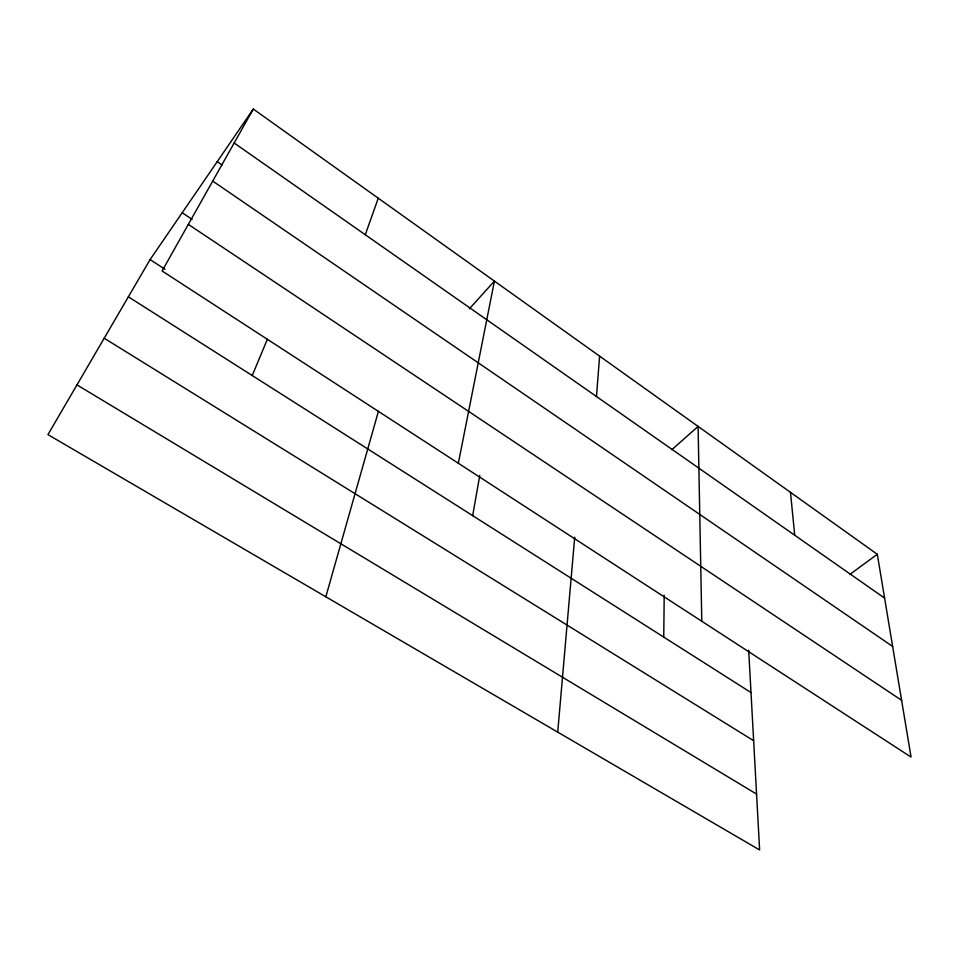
<?xml version="1.0" encoding="UTF-8"?>
<svg xmlns="http://www.w3.org/2000/svg" width="959" height="959" viewBox="0 0 959 959"><rect width="100%" height="100%" fill="white"/><g stroke="black" fill="none" stroke-linecap="round" stroke-linejoin="round"><path stroke-width="1.44" d="M663.748 637.1L664.203 595.275M596.462 396.511L599.615 356.149M557.718 732.125L574.717 537.16M472.667 515.642L479.764 475.472M458.342 463.257L494.424 281.083L469.359 308.81M325.832 596.798L378.421 411.303M365.271 234.739L378.254 198.201M252.229 375.532L267.369 339.234M253.296 109.038L162.095 270.977L911.05 757.071L877.305 554.29L253.296 109.038L150.095 259.577L47.95 434.619L759.624 849.962L748.679 650.106M671.779 449.747L698.092 426.419L701.796 621.252M849.626 574.573L877.305 554.29M76.972 384.883L756.567 794.076M104.195 338.227L753.642 740.708M128.362 296.81L751.005 692.554M150.095 259.577L165.044 269.299M188.336 224.382L901.604 700.31M182.198 212.742L192.136 219.395M212.718 181.095L892.637 646.438M217.225 161.639L222.14 165.032M234.164 142.999L884.606 598.128M790.48 492.327L794.723 535.242"/></g></svg>
